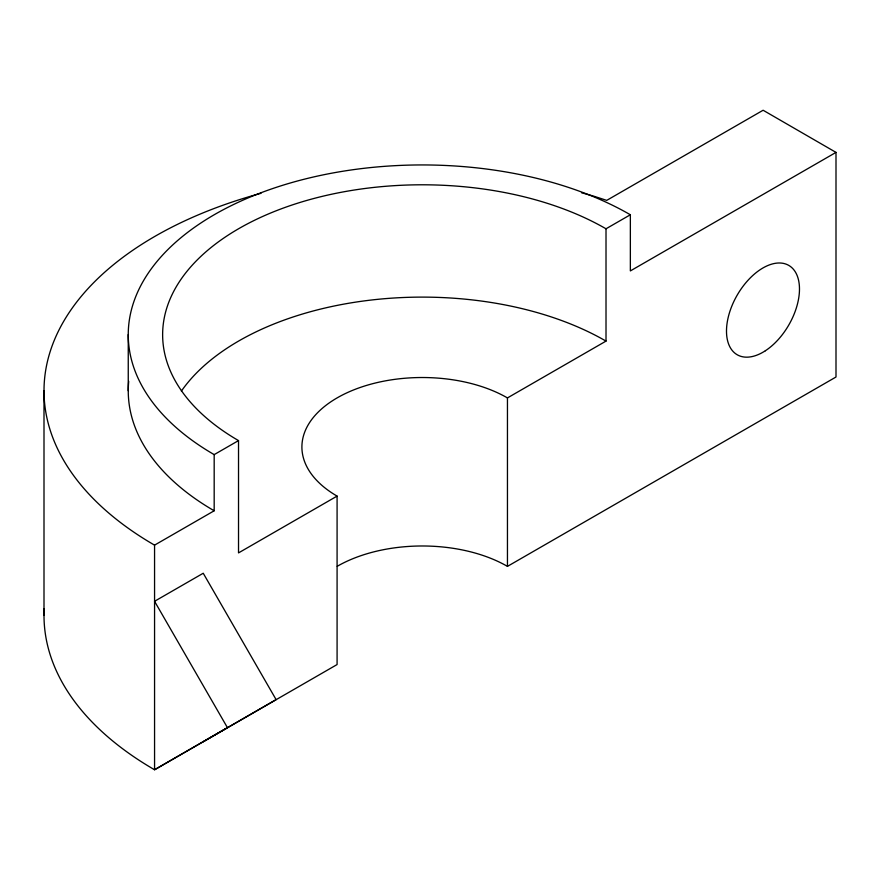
<?xml version="1.0" encoding="UTF-8"?>
<svg xmlns="http://www.w3.org/2000/svg" width="880" height="880" viewBox="0 0 880 880"><rect width="100%" height="100%" fill="white"/><g stroke="black" fill="none" stroke-linecap="round" stroke-linejoin="round"><path stroke-width="1.32" d="M606.012 228.789L606.012 341.099L507.452 397.914A120.362 69.487 0 0 0 337.238 397.826A120.362 69.487 0 0 0 337.084 496.1L337.084 664.554L154.561 769.758L154.561 545.138L214.181 510.774L214.181 454.619L238.524 440.594A259.633 149.897 0 0 1 238.843 228.602A259.633 149.897 0 0 1 606.012 228.789L630.355 214.764L630.355 270.919L836 152.394L836 377.014L507.452 566.379A120.362 69.487 0 0 0 337.238 566.291M337.084 496.1L238.524 552.904L238.524 440.594M203.236 741.708L276.111 699.622L203.236 573.243L154.561 601.293L227.447 727.672L154.561 769.758A378.268 218.394 0 0 1 44.187 608.685M836 152.394L763.114 110.242L606.727 200.376L594.297 196.35A378.268 218.394 0 0 0 581.57 192.775M507.452 397.914L507.452 566.379M128.249 334.543L128.249 390.698M44 390.654L44 615.274M154.55 545.138A378.268 218.394 0 0 1 260.997 193.303M214.181 510.774A294.019 169.752 0 0 1 128.711 381.37M214.181 454.619A294.019 169.752 0 0 1 214.544 214.555A294.019 169.752 0 0 1 630.355 214.764M181.39 391.083A259.633 149.897 0 0 1 606.012 341.099M765.38 350.746A51.579 29.81 -60 0 0 793.342 269.203A51.579 29.81 -60 0 0 730.246 310.332A51.579 29.81 -60 0 0 765.38 350.746"/></g></svg>
